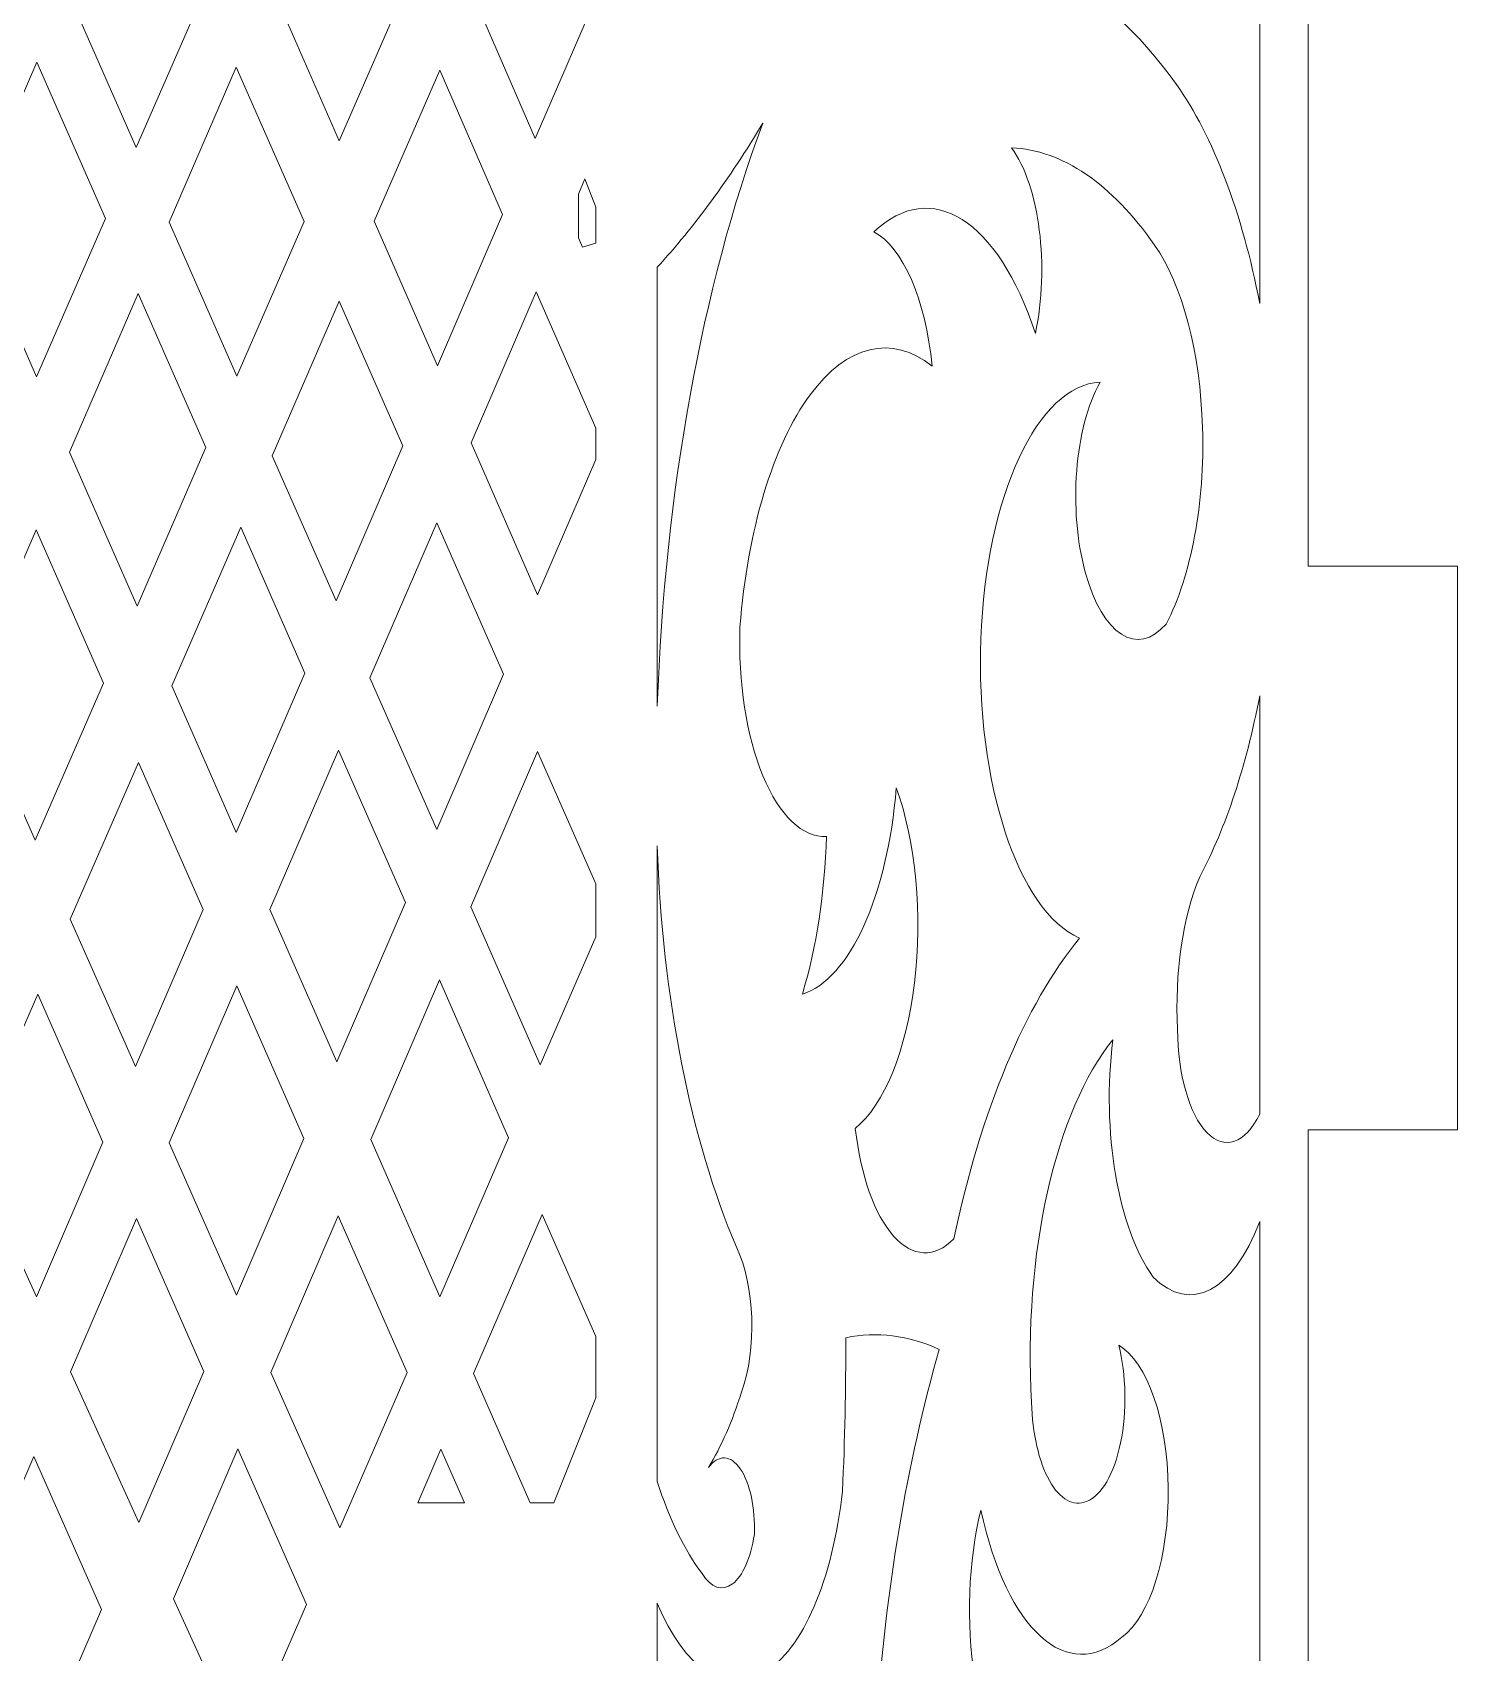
# Model space of a CAD drawing. Header units: millimetres. Extents: x -98 to 307, y -584 to 79.
# Drawn here: x -46.2 to 2.9, y -524.3 to -468.5 of the extents above; entities that cross this region are included whole.
import ezdxf

# ---------------------------------------------------------------- set-up
doc = ezdxf.new("R2010")
doc.units = ezdxf.units.MM
doc.header["$MEASUREMENT"] = 0
doc.layers.add('layer 1', color=7, linetype='Continuous')

msp = doc.modelspace()

# ---------------------------------------------------------------- linework, layer by layer
at = {"layer": 'layer 1', "lineweight": 9}
for points, knots in [([(-3.8973, -477.811), (-3.8973, -477.811), (-3.8973, -449.6896), (-3.8973, -449.6896), (-3.8973, -449.6896), (-4.1866, -452.6867), (-4.9308, -455.3485), (-5.9964, -457.197), (-5.9964, -457.197), (-7.6272, -460.4386), (-9.3152, -463.5247), (-11.0562, -466.4474), (-11.0562, -466.4474), (-9.5405, -467.1241), (-8.0892, -468.4148), (-6.7697, -470.2594), (-6.7697, -470.2594), (-5.4997, -472.0433), (-4.4973, -474.6784), (-3.8973, -477.811)], [0, 0, 0, 0, 0.1666667, 0.1666667, 0.1666667, 0.1666667, 0.3333333, 0.3333333, 0.3333333, 0.3333333, 0.5, 0.5, 0.5, 0.5, 0.6666667, 0.6666667, 0.6666667, 0.6666667, 1, 1, 1, 1]), ([(-44.9991, -467.0502), (-44.9991, -467.0502), (-42.6882, -461.7107), (-42.6882, -461.7107), (-42.6882, -461.7107), (-42.6882, -461.7107), (-40.311, -467.1094), (-40.311, -467.1094), (-40.311, -467.1094), (-40.311, -467.1094), (-42.6266, -472.4359), (-42.6266, -472.4359), (-42.6266, -472.4359), (-42.6266, -472.4359), (-44.9991, -467.0502), (-44.9991, -467.0502)], [0, 0, 0, 0, 0.2, 0.2, 0.2, 0.2, 0.4, 0.4, 0.4, 0.4, 0.6, 0.6, 0.6, 0.6, 1, 1, 1, 1]), ([(-37.9713, -466.8611), (-37.9713, -466.8611), (-35.7122, -461.6395), (-35.7122, -461.6395), (-35.7122, -461.6395), (-35.7122, -461.6395), (-33.3723, -467.0059), (-33.3723, -467.0059), (-33.3723, -467.0059), (-33.3723, -467.0059), (-35.6344, -472.2095), (-35.6344, -472.2095), (-35.6344, -472.2095), (-35.6344, -472.2095), (-37.9713, -466.8611), (-37.9713, -466.8611)], [0, 0, 0, 0, 0.2, 0.2, 0.2, 0.2, 0.4, 0.4, 0.4, 0.4, 0.6, 0.6, 0.6, 0.6, 1, 1, 1, 1]), ([(-31.0276, -467.1585), (-31.0276, -467.1585), (-28.6006, -461.5824), (-28.6006, -461.5824), (-28.6006, -461.5824), (-28.6006, -461.5824), (-26.4527, -466.5112), (-26.4527, -466.5112), (-26.4527, -466.5112), (-26.4527, -466.5112), (-28.8708, -472.1228), (-28.8708, -472.1228), (-28.8708, -472.1228), (-28.8708, -472.1228), (-31.0276, -467.1585), (-31.0276, -467.1585)], [0, 0, 0, 0, 0.2, 0.2, 0.2, 0.2, 0.4, 0.4, 0.4, 0.4, 0.6, 0.6, 0.6, 0.6, 1, 1, 1, 1]), ([(-48.424, -474.9633), (-48.424, -474.9633), (-46.0545, -469.4887), (-46.0545, -469.4887), (-46.0545, -469.4887), (-46.0545, -469.4887), (-43.6896, -474.8812), (-43.6896, -474.8812), (-43.6896, -474.8812), (-43.6896, -474.8812), (-46.0648, -480.3449), (-46.0648, -480.3449), (-46.0648, -480.3449), (-46.0648, -480.3449), (-48.424, -474.9633), (-48.424, -474.9633)], [0, 0, 0, 0, 0.2, 0.2, 0.2, 0.2, 0.4, 0.4, 0.4, 0.4, 0.6, 0.6, 0.6, 0.6, 1, 1, 1, 1]), ([(-41.4949, -475.0051), (-41.4949, -475.0051), (-39.1851, -469.6665), (-39.1851, -469.6665), (-39.1851, -469.6665), (-39.1851, -469.6665), (-36.8421, -474.9875), (-36.8421, -474.9875), (-36.8421, -474.9875), (-36.8421, -474.9875), (-39.1569, -480.3123), (-39.1569, -480.3123), (-39.1569, -480.3123), (-39.1569, -480.3123), (-41.4949, -475.0051), (-41.4949, -475.0051)], [0, 0, 0, 0, 0.2, 0.2, 0.2, 0.2, 0.4, 0.4, 0.4, 0.4, 0.6, 0.6, 0.6, 0.6, 1, 1, 1, 1]), ([(-34.4279, -474.9709), (-34.4279, -474.9709), (-32.1657, -469.7733), (-32.1657, -469.7733), (-32.1657, -469.7733), (-32.1657, -469.7733), (-29.9993, -474.7417), (-29.9993, -474.7417), (-29.9993, -474.7417), (-29.9993, -474.7417), (-32.2479, -479.9602), (-32.2479, -479.9602), (-32.2479, -479.9602), (-32.2479, -479.9602), (-34.4279, -474.9709), (-34.4279, -474.9709)], [0, 0, 0, 0, 0.2, 0.2, 0.2, 0.2, 0.4, 0.4, 0.4, 0.4, 0.6, 0.6, 0.6, 0.6, 1, 1, 1, 1]), ([(-24.6669, -491.6938), (-24.4021, -484.2827), (-23.1293, -477.2517), (-21.0289, -471.5989), (-21.0289, -471.5989), (-22.173, -473.506), (-23.3908, -475.1673), (-24.667, -476.5618), (-24.667, -476.5618), (-24.667, -476.5618), (-24.6669, -491.6938), (-24.6669, -491.6938)], [0, 0, 0, 0, 0.25, 0.25, 0.25, 0.25, 0.5, 0.5, 0.5, 0.5, 1, 1, 1, 1]), ([(-19.6624, -501.6192), (-18.0302, -501.0964), (-16.7265, -498.2304), (-16.4254, -494.5034), (-16.4254, -494.5034), (-15.7502, -496.372), (-15.5157, -498.8829), (-15.7978, -501.2245), (-15.7978, -501.2245), (-16.0798, -503.5661), (-16.8426, -505.4415), (-17.8395, -506.2443), (-17.8395, -506.2443), (-17.6572, -507.8661), (-17.1751, -509.2226), (-16.5205, -509.956), (-16.5205, -509.956), (-15.8658, -510.6895), (-15.1043, -510.7261), (-14.4368, -510.0563), (-14.4368, -510.0563), (-13.5114, -505.6255), (-11.9938, -501.992), (-10.1061, -499.6877), (-10.1061, -499.6877), (-12.2222, -498.7644), (-13.6922, -494.3101), (-13.5101, -489.3733), (-13.5101, -489.3733), (-13.3279, -484.4366), (-11.5525, -480.616), (-9.3991, -480.5263), (-9.3991, -480.5263), (-10.2785, -482.0794), (-10.4999, -484.9167), (-9.9102, -487.0764), (-9.9102, -487.0764), (-9.3205, -489.2362), (-8.1134, -490.0095), (-7.1233, -488.8617), (-7.1233, -488.8617), (-6.2556, -487.203), (-5.7879, -484.6851), (-5.8668, -482.0962), (-5.8668, -482.0962), (-5.9456, -479.5073), (-6.5612, -477.1637), (-7.521, -475.7995), (-7.521, -475.7995), (-9.0014, -473.6775), (-10.7042, -472.5182), (-12.4483, -472.4449), (-12.4483, -472.4449), (-11.492, -473.7636), (-11.1362, -476.5504), (-11.6307, -478.849), (-11.6307, -478.849), (-12.9263, -474.9109), (-15.2118, -473.4714), (-17.1987, -475.342), (-17.1987, -475.342), (-16.1987, -475.8706), (-15.4179, -477.6668), (-15.1881, -479.9672), (-15.1881, -479.9672), (-16.5882, -478.8711), (-18.1266, -479.2352), (-19.4004, -480.964), (-19.4004, -480.964), (-20.6742, -482.6928), (-21.5567, -485.6142), (-21.8167, -488.9634), (-21.8167, -488.9634), (-21.8788, -490.8555), (-21.59, -492.7197), (-21.0216, -494.095), (-21.0216, -494.095), (-20.4532, -495.4702), (-19.6584, -496.2279), (-18.8338, -496.1807), (-18.8338, -496.1807), (-18.8907, -498.1328), (-19.1771, -500.0124), (-19.6624, -501.6191)], [0, 0, 0, 0, 0.0454545, 0.0454545, 0.0454545, 0.0454545, 0.0909091, 0.0909091, 0.0909091, 0.0909091, 0.1363636, 0.1363636, 0.1363636, 0.1363636, 0.1818182, 0.1818182, 0.1818182, 0.1818182, 0.2272727, 0.2272727, 0.2272727, 0.2272727, 0.2727273, 0.2727273, 0.2727273, 0.2727273, 0.3181818, 0.3181818, 0.3181818, 0.3181818, 0.3636364, 0.3636364, 0.3636364, 0.3636364, 0.4090909, 0.4090909, 0.4090909, 0.4090909, 0.4545455, 0.4545455, 0.4545455, 0.4545455, 0.5, 0.5, 0.5, 0.5, 0.5454545, 0.5454545, 0.5454545, 0.5454545, 0.5909091, 0.5909091, 0.5909091, 0.5909091, 0.6363636, 0.6363636, 0.6363636, 0.6363636, 0.6818182, 0.6818182, 0.6818182, 0.6818182, 0.7272727, 0.7272727, 0.7272727, 0.7272727, 0.7727273, 0.7727273, 0.7727273, 0.7727273, 0.8181818, 0.8181818, 0.8181818, 0.8181818, 0.8636364, 0.8636364, 0.8636364, 0.8636364, 0.9090909, 0.9090909, 0.9090909, 0.9090909, 1, 1, 1, 1]), ([(-27.1599, -473.518), (-27.1599, -473.518), (-27.3847, -474.0392), (-27.3847, -474.0392), (-27.3847, -474.0392), (-27.3847, -474.0392), (-27.3847, -475.5432), (-27.3847, -475.5432), (-27.3847, -475.5432), (-27.3847, -475.5432), (-27.2437, -475.8678), (-27.2437, -475.8678), (-27.2437, -475.8678), (-27.2437, -475.8678), (-26.7881, -475.7264), (-26.7881, -475.7264), (-26.7881, -475.7264), (-26.7881, -475.7264), (-26.7881, -474.494), (-26.7881, -474.494), (-26.7881, -474.494), (-26.7881, -474.494), (-27.1599, -473.518), (-27.1599, -473.518)], [0, 0, 0, 0, 0.1428571, 0.1428571, 0.1428571, 0.1428571, 0.2857143, 0.2857143, 0.2857143, 0.2857143, 0.4285714, 0.4285714, 0.4285714, 0.4285714, 0.5714286, 0.5714286, 0.5714286, 0.5714286, 0.7142857, 0.7142857, 0.7142857, 0.7142857, 1, 1, 1, 1]), ([(-44.9276, -482.9391), (-44.9276, -482.9391), (-42.5578, -477.4619), (-42.5578, -477.4619), (-42.5578, -477.4619), (-42.5578, -477.4619), (-40.2276, -482.7752), (-40.2276, -482.7752), (-40.2276, -482.7752), (-40.2276, -482.7752), (-42.6035, -488.2406), (-42.6035, -488.2406), (-42.6035, -488.2406), (-42.6035, -488.2406), (-44.9276, -482.9391), (-44.9276, -482.9391)], [0, 0, 0, 0, 0.2, 0.2, 0.2, 0.2, 0.4, 0.4, 0.4, 0.4, 0.6, 0.6, 0.6, 0.6, 1, 1, 1, 1]), ([(-28.7963, -487.8595), (-28.7963, -487.8595), (-31.0858, -482.6195), (-31.0858, -482.6195), (-31.0858, -482.6195), (-31.0858, -482.6195), (-28.8373, -477.4066), (-28.8373, -477.4066), (-28.8373, -477.4066), (-28.8373, -477.4066), (-26.7881, -482.1062), (-26.7881, -482.1062), (-26.7881, -482.1062), (-26.7881, -482.1062), (-26.7881, -483.1868), (-26.7881, -483.1868), (-26.7881, -483.1868), (-26.7881, -483.1868), (-28.7963, -487.8595), (-28.7963, -487.8595)], [0, 0, 0, 0, 0.1666667, 0.1666667, 0.1666667, 0.1666667, 0.3333333, 0.3333333, 0.3333333, 0.3333333, 0.5, 0.5, 0.5, 0.5, 0.6666667, 0.6666667, 0.6666667, 0.6666667, 1, 1, 1, 1]), ([(-37.9476, -483.0576), (-37.9476, -483.0576), (-35.6316, -477.7366), (-35.6316, -477.7366), (-35.6316, -477.7366), (-35.6316, -477.7366), (-33.4372, -482.7203), (-33.4372, -482.7203), (-33.4372, -482.7203), (-33.4372, -482.7203), (-35.7409, -488.0666), (-35.7409, -488.0666), (-35.7409, -488.0666), (-35.7409, -488.0666), (-37.9476, -483.0576), (-37.9476, -483.0576)], [0, 0, 0, 0, 0.2, 0.2, 0.2, 0.2, 0.4, 0.4, 0.4, 0.4, 0.6, 0.6, 0.6, 0.6, 1, 1, 1, 1]), ([(-46.1119, -496.3108), (-46.1119, -496.3108), (-43.7587, -490.8978), (-43.7587, -490.8978), (-43.7587, -490.8978), (-43.7587, -490.8978), (-46.0855, -485.6155), (-46.0855, -485.6155), (-46.0855, -485.6155), (-46.0855, -485.6155), (-48.4391, -491.0554), (-48.4391, -491.0554), (-48.4391, -491.0554), (-48.4391, -491.0554), (-46.1119, -496.3108), (-46.1119, -496.3108)], [0, 0, 0, 0, 0.2, 0.2, 0.2, 0.2, 0.4, 0.4, 0.4, 0.4, 0.6, 0.6, 0.6, 0.6, 1, 1, 1, 1]), ([(-41.3991, -490.9878), (-41.3991, -490.9878), (-39.0215, -485.5252), (-39.0215, -485.5252), (-39.0215, -485.5252), (-39.0215, -485.5252), (-36.8145, -490.5578), (-36.8145, -490.5578), (-36.8145, -490.5578), (-36.8145, -490.5578), (-39.1805, -496.0488), (-39.1805, -496.0488), (-39.1805, -496.0488), (-39.1805, -496.0488), (-41.3991, -490.9878), (-41.3991, -490.9878)], [0, 0, 0, 0, 0.2, 0.2, 0.2, 0.2, 0.4, 0.4, 0.4, 0.4, 0.6, 0.6, 0.6, 0.6, 1, 1, 1, 1]), ([(-34.5761, -490.7109), (-34.5761, -490.7109), (-32.2714, -485.3679), (-32.2714, -485.3679), (-32.2714, -485.3679), (-32.2714, -485.3679), (-29.9709, -490.5926), (-29.9709, -490.5926), (-29.9709, -490.5926), (-29.9709, -490.5926), (-32.2708, -495.944), (-32.2708, -495.944), (-32.2708, -495.944), (-32.2708, -495.944), (-34.5761, -490.7109), (-34.5761, -490.7109)], [0, 0, 0, 0, 0.2, 0.2, 0.2, 0.2, 0.4, 0.4, 0.4, 0.4, 0.6, 0.6, 0.6, 0.6, 1, 1, 1, 1]), ([(-6.7255, -502.839), (-6.7203, -504.3725), (-6.327, -505.7583), (-5.7187, -506.3863), (-5.7187, -506.3863), (-5.1105, -507.0143), (-4.3989, -506.769), (-3.8973, -505.7587), (-3.8973, -505.7587), (-3.8973, -505.7587), (-3.8973, -491.3355), (-3.8973, -491.3355), (-3.8973, -491.3355), (-4.36, -493.7511), (-5.0641, -495.8814), (-5.9522, -497.553), (-5.9522, -497.553), (-6.5516, -498.9449), (-6.8372, -500.8967), (-6.7255, -502.8389)], [0, 0, 0, 0, 0.1666667, 0.1666667, 0.1666667, 0.1666667, 0.3333333, 0.3333333, 0.3333333, 0.3333333, 0.5, 0.5, 0.5, 0.5, 0.6666667, 0.6666667, 0.6666667, 0.6666667, 1, 1, 1, 1]), ([(-42.6562, -504.1146), (-42.6562, -504.1146), (-40.3224, -498.6986), (-40.3224, -498.6986), (-40.3224, -498.6986), (-40.3224, -498.6986), (-42.5521, -493.6369), (-42.5521, -493.6369), (-42.5521, -493.6369), (-42.5521, -493.6369), (-44.9036, -499.0395), (-44.9036, -499.0395), (-44.9036, -499.0395), (-44.9036, -499.0395), (-42.6562, -504.1146), (-42.6562, -504.1146)], [0, 0, 0, 0, 0.2, 0.2, 0.2, 0.2, 0.4, 0.4, 0.4, 0.4, 0.6, 0.6, 0.6, 0.6, 1, 1, 1, 1]), ([(-38.0203, -498.6954), (-38.0203, -498.6954), (-35.6527, -493.2068), (-35.6527, -493.2068), (-35.6527, -493.2068), (-35.6527, -493.2068), (-33.3505, -498.4563), (-33.3505, -498.4563), (-33.3505, -498.4563), (-33.3505, -498.4563), (-35.7141, -503.9561), (-35.7141, -503.9561), (-35.7141, -503.9561), (-35.7141, -503.9561), (-38.0203, -498.6954), (-38.0203, -498.6954)], [0, 0, 0, 0, 0.2, 0.2, 0.2, 0.2, 0.4, 0.4, 0.4, 0.4, 0.6, 0.6, 0.6, 0.6, 1, 1, 1, 1]), ([(-28.6985, -504.0533), (-28.6985, -504.0533), (-31.096, -498.6108), (-31.096, -498.6108), (-31.096, -498.6108), (-31.096, -498.6108), (-28.7969, -493.2587), (-28.7969, -493.2587), (-28.7969, -493.2587), (-28.7969, -493.2587), (-26.7881, -497.8207), (-26.7881, -497.8207), (-26.7881, -497.8207), (-26.7881, -497.8207), (-26.7881, -499.6444), (-26.7881, -499.6444), (-26.7881, -499.6444), (-26.7881, -499.6444), (-28.6985, -504.0533), (-28.6985, -504.0533)], [0, 0, 0, 0, 0.1666667, 0.1666667, 0.1666667, 0.1666667, 0.3333333, 0.3333333, 0.3333333, 0.3333333, 0.5, 0.5, 0.5, 0.5, 0.6666667, 0.6666667, 0.6666667, 0.6666667, 1, 1, 1, 1]), ([(-22.8994, -517.9344), (-22.462, -517.2164), (-22.0778, -516.3411), (-21.7615, -515.3422), (-21.7615, -515.3422), (-21.2309, -513.8456), (-21.3038, -511.6548), (-21.9271, -510.3613), (-21.9271, -510.3613), (-23.5215, -506.628), (-24.4918, -501.7199), (-24.667, -496.5021), (-24.667, -496.5021), (-24.667, -496.5021), (-24.6669, -497.4919), (-24.6669, -497.4919), (-24.6669, -497.4919), (-24.6669, -497.4919), (-24.6669, -518.4219), (-24.6669, -518.4219), (-24.6669, -518.4219), (-24.2509, -519.7108), (-23.7245, -520.7903), (-23.1203, -521.5938), (-23.1203, -521.5938), (-22.8151, -522.0827), (-22.428, -522.2146), (-22.0744, -521.9501), (-22.0744, -521.9501), (-21.7207, -521.6855), (-21.4413, -521.0552), (-21.3195, -520.2469), (-21.3195, -520.2469), (-21.2835, -519.3434), (-21.47, -518.4692), (-21.8028, -517.9821), (-21.8028, -517.9821), (-22.1356, -517.495), (-22.5588, -517.4765), (-22.8994, -517.9343)], [0, 0, 0, 0, 0.0909091, 0.0909091, 0.0909091, 0.0909091, 0.1818182, 0.1818182, 0.1818182, 0.1818182, 0.2727273, 0.2727273, 0.2727273, 0.2727273, 0.3636364, 0.3636364, 0.3636364, 0.3636364, 0.4545455, 0.4545455, 0.4545455, 0.4545455, 0.5454545, 0.5454545, 0.5454545, 0.5454545, 0.6363636, 0.6363636, 0.6363636, 0.6363636, 0.7272727, 0.7272727, 0.7272727, 0.7272727, 0.8181818, 0.8181818, 0.8181818, 0.8181818, 1, 1, 1, 1]), ([(-39.1678, -511.9923), (-39.1678, -511.9923), (-36.8461, -506.5901), (-36.8461, -506.5901), (-36.8461, -506.5901), (-36.8461, -506.5901), (-39.1599, -501.3374), (-39.1599, -501.3374), (-39.1599, -501.3374), (-39.1599, -501.3374), (-41.492, -506.7437), (-41.492, -506.7437), (-41.492, -506.7437), (-41.492, -506.7437), (-39.1678, -511.9923), (-39.1678, -511.9923)], [0, 0, 0, 0, 0.2, 0.2, 0.2, 0.2, 0.4, 0.4, 0.4, 0.4, 0.6, 0.6, 0.6, 0.6, 1, 1, 1, 1]), ([(-34.5413, -506.6313), (-34.5413, -506.6313), (-32.178, -501.1298), (-32.178, -501.1298), (-32.178, -501.1298), (-32.178, -501.1298), (-29.7905, -506.5737), (-29.7905, -506.5737), (-29.7905, -506.5737), (-29.7905, -506.5737), (-32.1646, -512.0529), (-32.1646, -512.0529), (-32.1646, -512.0529), (-32.1646, -512.0529), (-34.5413, -506.6313), (-34.5413, -506.6313)], [0, 0, 0, 0, 0.2, 0.2, 0.2, 0.2, 0.4, 0.4, 0.4, 0.4, 0.6, 0.6, 0.6, 0.6, 1, 1, 1, 1]), ([(-46.0741, -512.0468), (-46.0741, -512.0468), (-43.7788, -506.72), (-43.7788, -506.72), (-43.7788, -506.72), (-43.7788, -506.72), (-46.026, -501.6183), (-46.026, -501.6183), (-46.026, -501.6183), (-46.026, -501.6183), (-48.3685, -507.0005), (-48.3685, -507.0005), (-48.3685, -507.0005), (-48.3685, -507.0005), (-46.0741, -512.0468), (-46.0741, -512.0468)], [0, 0, 0, 0, 0.2, 0.2, 0.2, 0.2, 0.4, 0.4, 0.4, 0.4, 0.6, 0.6, 0.6, 0.6, 1, 1, 1, 1]), ([(-3.8973, -532.8931), (-3.8973, -532.8931), (-3.8973, -509.4541), (-3.8973, -509.4541), (-3.8973, -509.4541), (-4.806, -511.8693), (-6.2911, -512.6482), (-7.5652, -511.3777), (-7.5652, -511.3777), (-8.7846, -509.6965), (-9.3567, -506.3332), (-8.9571, -503.1948), (-8.9571, -503.1948), (-10.9359, -505.6054), (-12.0549, -510.5911), (-11.7633, -515.698), (-11.7633, -515.698), (-11.7351, -516.7562), (-11.5108, -517.7356), (-11.1473, -518.3871), (-11.1473, -518.3871), (-10.7837, -519.0386), (-10.316, -519.2995), (-9.8631, -519.1033), (-9.8631, -519.1033), (-9.3515, -518.9154), (-8.9134, -518.1582), (-8.6924, -517.0804), (-8.6924, -517.0804), (-8.4714, -516.0027), (-8.4961, -514.7435), (-8.7583, -513.7158), (-8.7583, -513.7158), (-7.7728, -514.2967), (-7.075, -516.3122), (-7.0493, -518.6515), (-7.0493, -518.6515), (-7.0236, -520.9909), (-7.6764, -523.0848), (-8.6478, -523.7793), (-8.6478, -523.7793), (-10.5157, -525.4303), (-12.6228, -523.5355), (-13.5088, -519.4083), (-13.5088, -519.4083), (-13.9444, -521.1676), (-14.0241, -523.2768), (-13.7267, -525.1823), (-13.7267, -525.1823), (-13.4293, -527.0879), (-12.7847, -528.5991), (-11.9621, -529.3195), (-11.9621, -529.3195), (-12.8406, -530.7359), (-13.9697, -531.0414), (-14.9671, -530.1326), (-14.9671, -530.1326), (-14.6428, -533.4887), (-13.5689, -536.1972), (-12.1459, -537.2482), (-12.1459, -537.2482), (-10.7229, -538.2992), (-9.1643, -537.5351), (-8.0513, -535.2406), (-8.0513, -535.2406), (-7.8475, -536.4297), (-7.8594, -537.757), (-8.0844, -538.9256), (-8.0844, -538.9256), (-8.119, -539.2312), (-8.0798, -539.5559), (-7.9816, -539.7765), (-7.9816, -539.7765), (-7.8834, -539.9972), (-7.7413, -540.0798), (-7.6093, -539.9929), (-7.6093, -539.9929), (-6.8955, -539.4509), (-6.3116, -538.2507), (-5.9974, -536.6797), (-5.9974, -536.6797), (-5.6831, -535.1088), (-5.6668, -533.3081), (-5.9522, -531.7082), (-5.9522, -531.7082), (-6.3071, -529.9305), (-7.0462, -528.7208), (-7.8927, -528.5324), (-7.8927, -528.5324), (-8.7392, -528.344), (-9.5654, -529.2051), (-10.0619, -530.7934), (-10.0619, -530.7934), (-9.8209, -528.6347), (-9.1517, -526.8634), (-8.2561, -526.0133), (-8.2561, -526.0133), (-7.3604, -525.1633), (-6.343, -525.3337), (-5.5103, -526.4731), (-5.5103, -526.4731), (-4.6663, -528.1201), (-4.0963, -530.3887), (-3.8973, -532.893)], [0, 0, 0, 0, 0.037037, 0.037037, 0.037037, 0.037037, 0.0740741, 0.0740741, 0.0740741, 0.0740741, 0.1111111, 0.1111111, 0.1111111, 0.1111111, 0.1481481, 0.1481481, 0.1481481, 0.1481481, 0.1851852, 0.1851852, 0.1851852, 0.1851852, 0.2222222, 0.2222222, 0.2222222, 0.2222222, 0.2592593, 0.2592593, 0.2592593, 0.2592593, 0.2962963, 0.2962963, 0.2962963, 0.2962963, 0.3333333, 0.3333333, 0.3333333, 0.3333333, 0.3703704, 0.3703704, 0.3703704, 0.3703704, 0.4074074, 0.4074074, 0.4074074, 0.4074074, 0.4444444, 0.4444444, 0.4444444, 0.4444444, 0.4814815, 0.4814815, 0.4814815, 0.4814815, 0.5185185, 0.5185185, 0.5185185, 0.5185185, 0.5555556, 0.5555556, 0.5555556, 0.5555556, 0.5925926, 0.5925926, 0.5925926, 0.5925926, 0.6296296, 0.6296296, 0.6296296, 0.6296296, 0.6666667, 0.6666667, 0.6666667, 0.6666667, 0.7037037, 0.7037037, 0.7037037, 0.7037037, 0.7407407, 0.7407407, 0.7407407, 0.7407407, 0.7777778, 0.7777778, 0.7777778, 0.7777778, 0.8148148, 0.8148148, 0.8148148, 0.8148148, 0.8518519, 0.8518519, 0.8518519, 0.8518519, 0.8888889, 0.8888889, 0.8888889, 0.8888889, 0.9259259, 0.9259259, 0.9259259, 0.9259259, 1, 1, 1, 1]), ([(-35.6148, -520.0158), (-35.6148, -520.0158), (-33.2927, -514.6566), (-33.2927, -514.6566), (-33.2927, -514.6566), (-33.2927, -514.6566), (-35.6702, -509.2593), (-35.6702, -509.2593), (-35.6702, -509.2593), (-35.6702, -509.2593), (-37.9883, -514.6557), (-37.9883, -514.6557), (-37.9883, -514.6557), (-37.9883, -514.6557), (-35.6148, -520.0158), (-35.6148, -520.0158)], [0, 0, 0, 0, 0.2, 0.2, 0.2, 0.2, 0.4, 0.4, 0.4, 0.4, 0.6, 0.6, 0.6, 0.6, 1, 1, 1, 1]), ([(-31.004, -514.7003), (-31.004, -514.7003), (-28.6342, -509.2103), (-28.6342, -509.2103), (-28.6342, -509.2103), (-28.6342, -509.2103), (-26.7881, -513.4197), (-26.7881, -513.4197), (-26.7881, -513.4197), (-26.7881, -513.4197), (-26.7881, -515.5319), (-26.7881, -515.5319), (-26.7881, -515.5319), (-26.7881, -515.5319), (-28.2374, -519.1541), (-28.2374, -519.1541), (-28.2374, -519.1541), (-28.2374, -519.1541), (-29.0515, -519.1541), (-29.0515, -519.1541), (-29.0515, -519.1541), (-29.0515, -519.1541), (-31.004, -514.7003), (-31.004, -514.7003)], [0, 0, 0, 0, 0.1428571, 0.1428571, 0.1428571, 0.1428571, 0.2857143, 0.2857143, 0.2857143, 0.2857143, 0.4285714, 0.4285714, 0.4285714, 0.4285714, 0.5714286, 0.5714286, 0.5714286, 0.5714286, 0.7142857, 0.7142857, 0.7142857, 0.7142857, 1, 1, 1, 1]), ([(-42.5357, -519.8287), (-42.5357, -519.8287), (-40.298, -514.6221), (-40.298, -514.6221), (-40.298, -514.6221), (-40.298, -514.6221), (-42.6182, -509.3547), (-42.6182, -509.3547), (-42.6182, -509.3547), (-42.6182, -509.3547), (-44.8965, -514.6365), (-44.8965, -514.6365), (-44.8965, -514.6365), (-44.8965, -514.6365), (-42.5357, -519.8287), (-42.5357, -519.8287)], [0, 0, 0, 0, 0.2, 0.2, 0.2, 0.2, 0.4, 0.4, 0.4, 0.4, 0.6, 0.6, 0.6, 0.6, 1, 1, 1, 1]), ([(-33.483, -529.8786), (-32.5575, -528.5452), (-31.433, -528.1547), (-30.3776, -528.8003), (-30.3776, -528.8003), (-29.3222, -529.4457), (-28.4305, -531.0693), (-27.915, -533.2838), (-27.915, -533.2838), (-27.4457, -530.4894), (-26.2555, -528.6913), (-24.9542, -528.8112), (-24.9542, -528.8112), (-25.3936, -530.8172), (-25.4574, -533.1491), (-25.131, -535.2661), (-25.131, -535.2661), (-23.4628, -528.9322), (-20.2868, -525.571), (-17.1104, -526.7781), (-17.1104, -526.7781), (-16.8, -522.1671), (-16.0614, -517.7639), (-14.945, -513.8682), (-14.945, -513.8682), (-16.0063, -513.3783), (-17.0927, -513.2413), (-18.1709, -513.4616), (-18.1709, -513.4616), (-18.1627, -515.2271), (-18.1996, -516.9921), (-18.2814, -518.7476), (-18.2814, -518.7476), (-18.6181, -521.809), (-19.6512, -524.2081), (-20.9789, -525.0113), (-20.9789, -525.0113), (-22.3065, -525.8147), (-23.7191, -524.8953), (-24.667, -522.6111), (-24.667, -522.6111), (-24.667, -522.6111), (-24.6669, -525.7617), (-24.6669, -525.7617), (-24.6669, -525.7617), (-24.6669, -525.7617), (-32.7539, -525.7617), (-32.7539, -525.7617), (-32.7539, -525.7617), (-32.9914, -527.139), (-33.2345, -528.5114), (-33.483, -529.8785)], [0, 0, 0, 0, 0.0714286, 0.0714286, 0.0714286, 0.0714286, 0.1428571, 0.1428571, 0.1428571, 0.1428571, 0.2142857, 0.2142857, 0.2142857, 0.2142857, 0.2857143, 0.2857143, 0.2857143, 0.2857143, 0.3571429, 0.3571429, 0.3571429, 0.3571429, 0.4285714, 0.4285714, 0.4285714, 0.4285714, 0.5, 0.5, 0.5, 0.5, 0.5714286, 0.5714286, 0.5714286, 0.5714286, 0.6428571, 0.6428571, 0.6428571, 0.6428571, 0.7142857, 0.7142857, 0.7142857, 0.7142857, 0.7857143, 0.7857143, 0.7857143, 0.7857143, 0.8571429, 0.8571429, 0.8571429, 0.8571429, 1, 1, 1, 1]), ([(-46.1093, -528.1441), (-46.1093, -528.1441), (-48.4355, -522.8408), (-48.4355, -522.8408), (-48.4355, -522.8408), (-48.4355, -522.8408), (-46.1579, -517.5607), (-46.1579, -517.5607), (-46.1579, -517.5607), (-46.1579, -517.5607), (-43.8251, -522.8291), (-43.8251, -522.8291), (-43.8251, -522.8291), (-43.8251, -522.8291), (-46.1093, -528.1441), (-46.1093, -528.1441)], [0, 0, 0, 0, 0.2, 0.2, 0.2, 0.2, 0.4, 0.4, 0.4, 0.4, 0.6, 0.6, 0.6, 0.6, 1, 1, 1, 1]), ([(-38.9502, -527.714), (-38.9502, -527.714), (-36.759, -522.6566), (-36.759, -522.6566), (-36.759, -522.6566), (-36.759, -522.6566), (-39.1214, -517.2933), (-39.1214, -517.2933), (-39.1214, -517.2933), (-39.1214, -517.2933), (-41.34, -522.4582), (-41.34, -522.4582), (-41.34, -522.4582), (-41.34, -522.4582), (-38.9502, -527.714), (-38.9502, -527.714)], [0, 0, 0, 0, 0.2, 0.2, 0.2, 0.2, 0.4, 0.4, 0.4, 0.4, 0.6, 0.6, 0.6, 0.6, 1, 1, 1, 1]), ([(-32.1272, -517.3023), (-32.1272, -517.3023), (-32.9266, -519.1541), (-32.9266, -519.1541), (-32.9266, -519.1541), (-32.9266, -519.1541), (-31.3115, -519.1541), (-31.3115, -519.1541), (-31.3115, -519.1541), (-31.3115, -519.1541), (-32.1272, -517.3023), (-32.1272, -517.3023)], [0, 0, 0, 0, 0.25, 0.25, 0.25, 0.25, 0.5, 0.5, 0.5, 0.5, 1, 1, 1, 1])]:
    msp.add_open_spline(points, degree=3, knots=knots, dxfattribs=at)
for points in [[(-2.2278, -486.8691), (-2.2278, -486.8691), (-2.2278, -467.4453), (-2.2278, -467.4453)], [(-2.2278, -486.8691), (-2.2278, -486.8691), (2.9261, -486.8691), (2.9261, -486.8691)], [(2.9261, -506.2933), (2.9261, -506.2933), (2.9261, -486.8691), (2.9261, -486.8691)], [(-2.2278, -506.2933), (-2.2278, -506.2933), (2.9261, -506.2933), (2.9261, -506.2933)], [(-2.2278, -525.7171), (-2.2278, -525.7171), (-2.2278, -506.2933), (-2.2278, -506.2933)]]:
    msp.add_open_spline(points, degree=3, dxfattribs=at)

doc.saveas('drawing.dxf')
